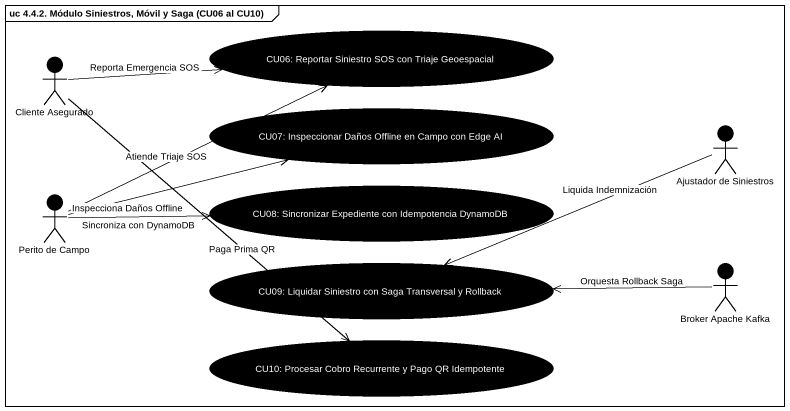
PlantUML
@startuml
mainframe uc 4.4.2. Módulo Siniestros, Móvil y Saga (CU06 al CU10)
usecase "CU06: Reportar Siniestro SOS con Triaje Geoespacial" as CU06_Reportar_Siniestro_SOS #000000
actor "Cliente Asegurado" as Cliente_Asegurado #000000
usecase "CU07: Inspeccionar Daños Offline en Campo con Edge AI" as CU07_Inspeccionar_Daños #000000
actor "Ajustador de Siniestros" as Ajustador_de_Siniestros #000000
actor "Perito de Campo" as Perito_de_Campo #000000
usecase "CU08: Sincronizar Expediente con Idempotencia DynamoDB" as CU08_Sincronizar_Expediente #000000
usecase "CU09: Liquidar Siniestro con Saga Transversal y Rollback" as CU09_Liquidar_Siniestro_con #000000
actor "Broker Apache Kafka" as Broker_Apache_Kafka #000000
usecase "CU10: Procesar Cobro Recurrente y Pago QR Idempotente" as CU10_Procesar_Cobro #000000
Cliente_Asegurado -right-> CU06_Reportar_Siniestro_SOS : Reporta Emergencia SOS
Cliente_Asegurado --> CU10_Procesar_Cobro : Paga Prima QR
Ajustador_de_Siniestros -left-> CU09_Liquidar_Siniestro_con : Liquida Indemnización
Perito_de_Campo -right-> CU06_Reportar_Siniestro_SOS : Atiende Triaje SOS
Perito_de_Campo -right-> CU07_Inspeccionar_Daños : Inspecciona Daños Offline
Perito_de_Campo -right-> CU08_Sincronizar_Expediente : Sincroniza con DynamoDB
Broker_Apache_Kafka -left-> CU09_Liquidar_Siniestro_con : Orquesta Rollback Saga
@enduml
